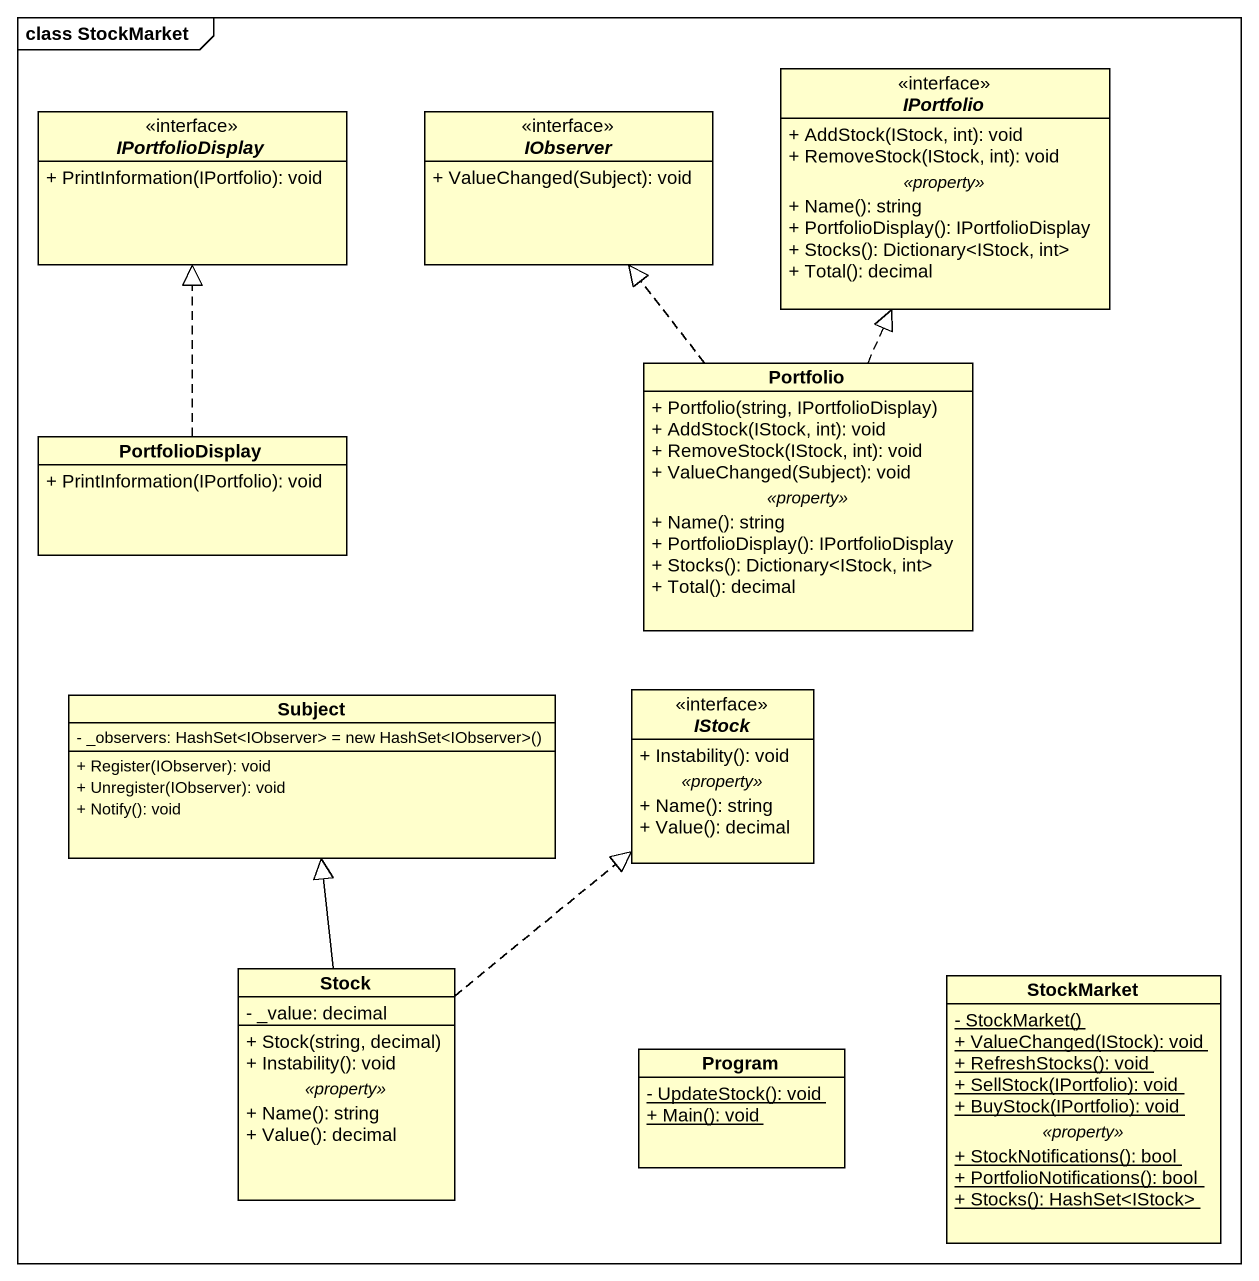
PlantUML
@startuml
mainframe class StockMarket
hide circle
hide empty members
skinparam classAttributeIconSize 0
interface IPortfolioDisplay {
  + PrintInformation(IPortfolio): void
}
interface IObserver {
  + ValueChanged(Subject): void
}
interface IPortfolio {
  + AddStock(IStock, int): void
  + RemoveStock(IStock, int): void
  .. <<property>> ..
  + Name(): string
  + PortfolioDisplay(): IPortfolioDisplay
  + Stocks(): Dictionary<IStock, int>
  + Total(): decimal
}
class Portfolio {
  + Portfolio(string, IPortfolioDisplay)
  + AddStock(IStock, int): void
  + RemoveStock(IStock, int): void
  + ValueChanged(Subject): void
  .. <<property>> ..
  + Name(): string
  + PortfolioDisplay(): IPortfolioDisplay
  + Stocks(): Dictionary<IStock, int>
  + Total(): decimal
}
class PortfolioDisplay {
  + PrintInformation(IPortfolio): void
}
class Subject {
  {field} - _observers: HashSet<IObserver> = new HashSet<IObserver>()
  + Register(IObserver): void
  + Unregister(IObserver): void
  + Notify(): void
}
interface IStock {
  + Instability(): void
  .. <<property>> ..
  + Name(): string
  + Value(): decimal
}
class Stock {
  - _value: decimal
  --
  + Stock(string, decimal)
  + Instability(): void
  .. <<property>> ..
  + Name(): string
  + Value(): decimal
}
class StockMarket {
  {static} - StockMarket()
  {static} + ValueChanged(IStock): void
  {static} + RefreshStocks(): void
  {static} + SellStock(IPortfolio): void
  {static} + BuyStock(IPortfolio): void
  .. <<property>> ..
  {static} + StockNotifications(): bool
  {static} + PortfolioNotifications(): bool
  {static} + Stocks(): HashSet<IStock>
}
class Program {
  {static} - UpdateStock(): void
  {static} + Main(): void
}
Portfolio .up.|> IObserver
Portfolio .up.|> IPortfolio
PortfolioDisplay .up.|> IPortfolioDisplay
Stock -up-|> Subject
Stock .up.|> IStock
@enduml
